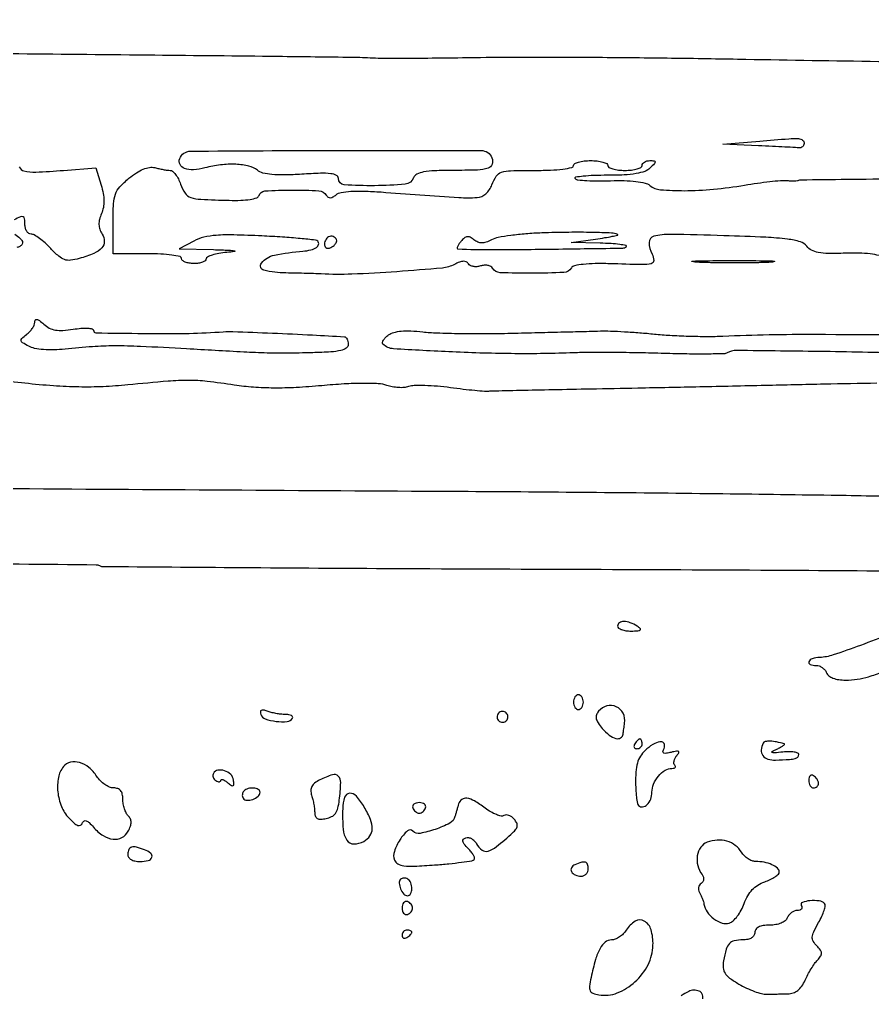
# Model space of a CAD drawing. Extents: x 0 to 5034, y 0 to 2560.
# Drawn here: x 3358.9 to 3533, y 164.7 to 363.8 of the extents above; entities that cross this region are included whole.
import ezdxf

# ---------------------------------------------------------------- set-up
doc = ezdxf.new("R2010")
doc.units = 0

msp = doc.modelspace()

# ---------------------------------------------------------------- linework, layer by layer
for points in [[(3755.934219, 264.890329, 0.001203), (3726.202767, 264.871954, 0.001487), (3698.5, 264.705807, -0.007151), (3696.282418, 264.717632, -0.000137), (3684.778125, 264.94669, -0.000331), (3671.354035, 265.226541, -0.000222), (3656, 265.563625, 0.000552), (3626.17293, 266.198754, 0.003315), (3610.654117, 266.40915, 0.005725), (3599.12015, 266.356981, 0.00437), (3586.5, 266.045044, -0.008166), (3579.435566, 265.924091, -0.001986), (3567.771875, 265.961223, -0.002035), (3554.396094, 266.111383, -0.002025), (3541, 266.370597, 0.002116), (3524.582057, 266.685303, 0.000743), (3501.009375, 267.002294, 0.000738), (3475.08846, 267.274043, 0.000865), (3450.5, 267.452994, -0.000314), (3358.024287, 268.024091, -0.000549), (3281.43984, 268.629123, -0.000024), (3213.057955, 269.247686, -0.136967)], [(3796.896342, 353.12821, -0.000416), (3670.359247, 353.981403, -0.000353), (3559.583247, 354.898679, -0.002466), (3505.5, 355.651452, 0.001647), (3491.126366, 355.875061, 0.001429), (3476.053125, 356.016812, 0.001437), (3462.402564, 356.066936, 0.004216), (3453, 355.995143, -0.001263), (3445.659426, 355.895735, -0.001622), (3438.90625, 355.84325, -0.001242), (3433.245177, 355.831678, -0.013994), (3431, 355.895518, 0.010859), (3426.807565, 356.041036, 0.000441), (3411.660594, 356.22426, 0.000391), (3386.533962, 356.486358, 0.000047), (3330.933365, 357.017627, 0.001535)], [(3534.372794, 315.642748, 0.026424), (3532.581586, 315.952876, 0.02433), (3530.243264, 316.116715, 0.014386), (3527.445052, 316.095818, -0.011062), (3524.032426, 316.047648, -0.043022), (3521.930798, 316.245784, -0.073923), (3520.55266, 316.714088, -0.116594), (3519.607637, 317.521911, 0.166043), (3518.316783, 318.424767, 0.038614), (3515.688059, 318.968774, 0.02044), (3511.232023, 319.352955, 0.003458), (3502.694693, 319.679363, 0.00349), (3491.758185, 319.945392, 0.066966), (3488.384528, 319.550946, 0.346745), (3487.424687, 318.296504, 0.119814), (3488.035184, 315.934259, -0.115844), (3488.38259, 314.632191, -0.358447), (3487.865067, 313.963, -0.061741), (3486.001057, 313.774414, -0.002626), (3479.368928, 313.958481, 0.012322), (3476.386144, 313.983401, 0.023402), (3473.990321, 313.832057, 0.023766), (3472.204734, 313.548651, 0.205911), (3471.559911, 313.096939, -0.247393), (3470.002064, 312.179613, -0.010908), (3463.515978, 312.015401, -0.010873), (3457.027583, 312.133812, -0.249287), (3455.47486, 313.040677, 0.135531), (3455.092491, 313.395323, 0.073852), (3454.482561, 313.604883, 0.064695), (3453.748324, 313.644789, 0.05817), (3453, 313.5, -0.058321), (3452.251553, 313.35542, -0.064779), (3451.516948, 313.395912, -0.073905), (3450.906497, 313.60636, -0.13524), (3450.523469, 313.962027, 0.144601), (3450.096412, 314.344215, 0.123399), (3449.501924, 314.463018, 0.080399), (3448.709409, 314.29512, 0.031329), (3447.689312, 313.824988, -0.101868), (3445.215675, 313.082894, -0.004205), (3435.938978, 312.33905, -0.007914), (3426.767839, 311.826983, -0.023793), (3420.5, 311.874795, 0.005766), (3419.401092, 311.92282, 0.001325), (3417.545312, 311.977568, 0.001369), (3415.406641, 312.029132, 0.001336), (3413.25, 312.069458, -0.054411), (3408.797263, 312.627795, -0.548091), (3408.292533, 314.079592, -0.176851), (3410.926688, 315.703864, -0.031286), (3416.767826, 316.526515, 0.039675), (3418.387886, 316.782433, 0.088585), (3419.526484, 317.280949, 0.186433), (3419.965305, 317.905123, 0.26322), (3419.787563, 318.54577, 0.171615), (3419.299714, 318.778715, 0.002742), (3416.208787, 319.089083, 0.006853), (3412.576815, 319.38351, 0.004447), (3408.370897, 319.628947, 0.006468), (3402.642348, 319.837895, 0.024588), (3399.064304, 319.746122, 0.039584), (3396.54316, 319.354933, 0.06281), (3394.5, 318.589337), (3391.5, 317.012321), (3398.5, 316.831454, -0.002601), (3401.715586, 316.731626, -0.041506), (3402.797256, 316.602075, -0.838746), (3402.793169, 316.451956, -0.014477), (3401.25, 316.267795, 0.020701), (3399.621307, 316.052841, 0.032427), (3398.248437, 315.720589, 0.034213), (3397.246998, 315.331388, 0.290729), (3397, 314.942502, -0.235847), (3396.819549, 314.581222, -0.071073), (3396.265625, 314.27686, -0.054321), (3395.457482, 314.068795, -0.035879), (3394.5, 314, -0.038131), (3393.542644, 314.073116, -0.057076), (3392.734375, 314.29375, -0.074992), (3392.182831, 314.617064, -0.226478), (3392, 315, 0.350432), (3391.676067, 315.405433, 0.020168), (3390, 315.714286, 0.022889), (3387.756986, 315.930567, 0.01259), (3385, 316), (3378, 316), (3378, 322.354965, -0.012216), (3378.094226, 326.210983, -0.074115), (3378.483864, 328.165, -0.10132), (3379.37991, 329.637261, -0.032471), (3381.25, 331.404727, -0.028814), (3382.762991, 332.518715, -0.046771), (3384.175374, 333.260454, -0.057469), (3385.438629, 333.617282, -0.105989), (3386.5, 333.563416, 0.011954), (3387.350207, 333.357167, 0.010354), (3388.250951, 333.18078, 0.010472), (3389.073693, 333.054981, 0.029742), (3389.652175, 333.013655, -0.180719), (3390.162908, 332.815895, -0.049852), (3390.756037, 332.171719, -0.043548), (3391.329302, 331.252254, -0.033771), (3391.792055, 330.166667, 0.064869), (3392.699948, 328.35694, 0.165909), (3393.854356, 327.484026, 0.068321), (3395.928362, 327.101951, 0.005052), (3401.708333, 326.895833, 0.015772), (3404.077714, 326.910051, 0.030521), (3405.962706, 327.096452, 0.034874), (3407.319105, 327.413055, 0.242073), (3407.791667, 327.875, -0.305993), (3409.004539, 328.806935, -0.013926), (3414.508783, 328.990922, -0.014883), (3420.002513, 328.857944, -0.24558), (3421.530011, 327.951442, 0.10428), (3421.904501, 327.558519, 0.161838), (3422.350526, 327.429919, 0.119317), (3422.887908, 327.583104, 0.044409), (3423.538801, 328.032202, -0.131348), (3424.557374, 328.501221, -0.027194), (3426.534408, 328.731489, -0.022811), (3429.22134, 328.77438, -0.010649), (3432.699774, 328.597005, 0.000926), (3448.610338, 327.475141, 0.03331), (3452.293896, 327.467968, 0.170121), (3454.084503, 328.228537, 0.118347), (3455.329508, 330.062009, -0.057844), (3456.230433, 331.80749, -0.166402), (3457.301476, 332.619969, -0.074153), (3459.161856, 332.941531, -0.00578), (3464.219238, 333, 0.010996), (3467.320651, 333.068212, 0.020963), (3469.804809, 333.282131, 0.017652), (3471.662495, 333.587878, 0.357221), (3472, 334, -0.277684), (3472.232098, 334.385692, -0.052312), (3473.028125, 334.70625, -0.042582), (3474.158889, 334.927458, -0.027026), (3475.5, 335, -0.027026), (3476.841111, 334.927458, -0.042582), (3477.971875, 334.70625, -0.052312), (3478.767902, 334.385692, -0.277684), (3479, 334, 0.277684), (3479.232098, 333.614308, 0.052312), (3480.028125, 333.29375, 0.042582), (3481.158889, 333.072542, 0.027026), (3482.5, 333, 0.027026), (3483.841111, 333.072542, 0.042582), (3484.971875, 333.29375, 0.052312), (3485.767902, 333.614308, 0.277684), (3486, 334, -0.154765), (3486.120948, 334.381386, -0.09778), (3486.461607, 334.70625, -0.080164), (3486.97055, 334.925485, -0.061768), (3487.571429, 335, -0.025528), (3488.436048, 334.955828, -0.371025), (3488.630952, 334.75, -0.200518), (3488.50242, 334.395911, -0.010352), (3487.642857, 333.5, -0.112074), (3486.549718, 332.811331, -0.042265), (3484.790126, 332.353618, -0.030415), (3482.317861, 332.082584, -0.012096), (3478.904762, 332, 0.00866), (3476.17393, 331.9527, 0.01662), (3473.988708, 331.804149, 0.015496), (3472.417691, 331.595399, 0.610735), (3472.333392, 331.333275, 0.173454), (3472.870097, 331.079353, 0.00979), (3474.731778, 330.932278, 0.014084), (3476.999466, 330.861749, 0.009791), (3479.561856, 330.904432, -0.015063), (3482.353354, 330.921501, -0.024022), (3484.733093, 330.749761, -0.026468), (3486.588733, 330.425492, -0.117232), (3487.575236, 329.937559, 0.153902), (3489.731658, 329.057907, 0.021352), (3494.620649, 328.8661, 0.022991), (3500.560167, 329.160099, 0.018321), (3506.92025, 330.004983, -0.007041), (3509.530757, 330.411881, -0.007788), (3512.065478, 330.730303, -0.007304), (3514.234737, 330.936536, -0.039253), (3515.42025, 330.938564, 0.011195), (3516.253183, 330.893236, 0.013543), (3517.035948, 330.889405, 0.012184), (3517.690202, 330.919886, 0.084924), (3518, 330.995818, -0.099844), (3518.420806, 331.085852, -0.000106), (3527.81386, 331.194236, -0.001017), (3538.322872, 331.29188, -0.000624)], [(3343.128064, 252.871078, -0.000029), (3374.58002, 252.547698, -0.135154), (3375.201919, 252.369528, 0.135816), (3375.823093, 252.19244, 0.000036), (3404.208547, 251.974827, 0.000678), (3435.697208, 251.778383, 0.000411), (3472.962215, 251.627069, -0.000567), (3510.219556, 251.464128, -0.000938), (3541.68296, 251.231809, -0.00005), (3570.030175, 250.966474, -0.196455)], [(3358.853233, 333.715084, 0.24455), (3359.807996, 332.882364, 0.071095), (3362.200126, 332.653, 0.007282), (3367.888812, 333), (3374.5, 333.5), (3375.571018, 330, -0.028369), (3375.988196, 328.296987, -0.043513), (3376.134515, 326.786054, -0.049354), (3376.013038, 325.425673, -0.056104), (3375.626743, 324.175906, 0.042936), (3375.232959, 323.011265, 0.068216), (3375.123875, 321.966253, 0.073247), (3375.300924, 320.984627, 0.058459), (3375.760942, 320.011184, -0.135344), (3376.212865, 318.492296, -0.195246), (3375.717797, 317.198665, -0.107077), (3374.098001, 316.075427, -0.028425), (3371.111777, 315.032057, -0.039483), (3369.327464, 314.669663, -0.114908), (3368.084848, 314.803589, -0.096643), (3366.905906, 315.492552, -0.023187), (3365.268106, 317.074067, 0.020842), (3364.118901, 318.194236, 0.025292), (3362.949577, 319.140507, 0.02517), (3361.90663, 319.822992, 0.133057), (3361.253247, 320, -0.159505), (3360.775234, 320.156472, -0.09684), (3360.368141, 320.597835, -0.078539), (3360.093231, 321.256875, -0.05968), (3360, 322.035184, 0.033695), (3359.925912, 323.133331, 0.268896), (3359.626483, 323.519064, 0.202116), (3359.070645, 323.511547, 0.019757), (3357.836745, 322.912629)], [(3357.972777, 320.020534, -0.02292), (3359.046253, 319.130796, -0.113626), (3359.49041, 318.490687, -0.231902), (3359.450868, 317.967423, -0.122113), (3358.984328, 317.490314, -0.11393), (3358.372125, 317.282879, -0.108038)], [(3540.86233, 295.657622, 0.003791), (3523.301851, 296.034399, 0.000808), (3505.261631, 296.255483, 0.132199), (3503.355679, 295.764271, -0.124599), (3502.682818, 295.580086, -0.002659), (3499.226356, 295.531862, -0.005967), (3495.160591, 295.545286, -0.003968), (3490.5, 295.653299, 0.003238), (3485.429098, 295.778229, 0.002817), (3480.115625, 295.844765, 0.002834), (3475.306859, 295.850632, 0.008345), (3472, 295.780724, -0.011521), (3460.031286, 295.603739, -0.009493), (3447.266719, 295.951533, -0.003852), (3435.262664, 296.599536, -0.182942), (3433.085817, 297.58085, -0.254599), (3432.99231, 297.897903, -0.085454), (3433.178546, 298.361073, -0.060075), (3433.604376, 298.895476, -0.03667), (3434.219712, 299.418707, -0.092197), (3435.295301, 299.934959, -0.042936), (3436.82387, 300.209645, -0.03388), (3438.786581, 300.257252, -0.017858), (3441.21814, 300.06428, 0.020275), (3444.104562, 299.849238, 0.004847), (3448.914079, 299.733181, 0.004973), (3454.444146, 299.70837, 0.004903), (3460, 299.793186, 0.000024), (3465.461847, 299.930402, 0.000027), (3470.709375, 300.06276, 0.000024), (3475.173255, 300.175805, 0.000145), (3477.5, 300.235517, -0.015197), (3479.512565, 300.226571, -0.005431), (3482.38125, 300.095386, -0.005382), (3485.526741, 299.883298, -0.006336), (3488.5, 299.612698, 0.011544), (3491.686901, 299.356091, 0.006823), (3495.5, 299.189687, 0.006824), (3499.313274, 299.127452, 0.011624), (3502.5, 299.193034, -0.011883), (3521.340805, 299.571021, -0.002411), (3554.765282, 299.286025, -0.001046)], [(3348.454115, 290.646804, -0.011621), (3360, 289.636542, 0.009744), (3365.833236, 289.104066, 0.013856), (3371.0342, 288.875945, 0.01476), (3375.971123, 288.942075, 0.013865), (3381, 289.297912, -0.003468), (3389.220979, 290.051695, -0.021506), (3393.454119, 290.227444, -0.028441), (3397.186962, 290.00928, -0.008872), (3402.750359, 289.265021, 0.019476), (3406.654745, 288.826741, 0.016539), (3410.800865, 288.661795, 0.014811), (3415.379627, 288.766819, 0.009959), (3420.598061, 289.145667, -0.008385), (3425.160978, 289.491365, -0.013537), (3429.054304, 289.615116, -0.01429), (3432.142606, 289.541362, -0.070437), (3433.847702, 289.207957, 0.038269), (3435.000679, 288.904646, 0.030992), (3436.271205, 288.753025, 0.031988), (3437.466334, 288.761563, 0.067266), (3438.373422, 288.950571, -0.07829), (3439.485692, 289.156991, -0.013392), (3441.643084, 289.157969, -0.014314), (3444.199039, 289.017365, -0.012336), (3446.873422, 288.726724, 0.00344), (3449.484537, 288.395865, 0.004666), (3451.847193, 288.135332, 0.003166), (3453.829732, 287.948095, 0.051122), (3454.5, 287.957695, -0.023181), (3455.269538, 288.011747, -0.000207), (3461.08125, 288.14751, -0.000714), (3467.762103, 288.291262, -0.000461), (3475.5, 288.439563, 0.000481), (3485.113533, 288.624201, 0.000216), (3497.752168, 288.884566, 0.000214), (3511.112012, 289.171261, 0.00029), (3523.166953, 289.442107, -0.002265), (3533.94644, 289.6417, -0.003323)], [(3536.543436, 238.435238, -0.01085), (3530.58315, 236.088182, -0.00861), (3524.970958, 234.126803, -0.066911), (3522.25, 233.616548, 0.056761), (3520.738907, 233.364692, 0.222029), (3520.043047, 232.759863, 0.441711), (3520.286902, 232.204245, 0.081515), (3521.531385, 232, -0.088478), (3522.159833, 231.887915, -0.06652), (3522.782009, 231.559375, -0.065663), (3523.303843, 231.073415, -0.081035), (3523.638374, 230.5, 0.140004), (3524.103055, 229.881851, 0.070782), (3524.962126, 229.405083, 0.056126), (3526.139969, 229.100318, 0.03528), (3527.559936, 229, 0.035905), (3529.931574, 229.170525, 0.038667), (3532.19469, 229.678628, 0.023946), (3535.107631, 230.728852, 0.00526)], [(3498.41191, 163.992689, 0.108044), (3498.204948, 165.046688, 0.215254), (3497.638866, 165.561099, 0.081579), (3496.558394, 165.725255, 0.113852), (3495.521763, 165.472948, 0.028517), (3494.003091, 164.598376, 0.027638)]]:
    msp.add_lwpolyline(points, format="xyb")
for points in [[(3519.075, 338.475, -0.102452), (3518.969845, 338.110634, -0.100953), (3518.728281, 337.815781, -0.099559), (3518.387372, 337.636246, -0.096784), (3518, 337.6, 0.011284), (3517.3189, 337.652618, 0.00061), (3515.164062, 337.767609, 0.000952), (3512.599998, 337.896405, 0.000694), (3509.75, 338.030158), (3502.5, 338.360316), (3510, 338.990511, -0.00203), (3515.926766, 339.464288, -0.033125), (3517.920087, 339.483189, -0.152842), (3518.771844, 339.162506, -0.251125)], [(3455.338348, 335.560664, -0.173486), (3455.368088, 334.259619, -0.239856), (3454.551553, 333.453013, -0.069477), (3452.366284, 333.078502, -0.00775), (3447.301949, 333, 0.009346), (3443.624859, 332.931265, 0.037349), (3441.387646, 332.679542, 0.067267), (3440.026603, 332.226934, 0.189474), (3439.361626, 331.5, -0.285679), (3437.642111, 330.198627, -0.020389), (3431.384228, 329.882029, -0.020079), (3425.192426, 330.070174, -0.393704), (3424, 331.349814, 0.286866), (3423.603098, 331.984674, 0.084655), (3422.451822, 332.32126, 0.037536), (3420.326883, 332.407344, 0.007385), (3416.510136, 332.218957, -0.01082), (3412.975787, 332.068839, -0.027705), (3410.417028, 332.157375, -0.03823), (3408.587432, 332.464673, -0.11295), (3407.456852, 333.03581, 0.117966), (3405.742788, 333.880514, 0.044541), (3403.077213, 334.239875, 0.040407), (3399.947412, 334.127827, 0.036082), (3396.752236, 333.517681, -0.048877), (3394.405853, 333.131451, -0.104725), (3392.598351, 333.392107, -0.188984), (3391.665923, 334.21898, -0.212664), (3391.603211, 335.408368, -0.308369), (3393.792968, 336.926331, -0.001383), (3423.47134, 337.079334, -0.00138), (3453.152314, 337.06831, -0.30968)], [(3421.468963, 318.949781, 0.116221), (3421.141241, 317.967994, 0.258096), (3421.448742, 317.268926, 0.251496), (3422.214666, 317.146534, 0.113251), (3423.103799, 317.703799, 0.053431), (3423.515485, 318.214314, 0.136091), (3423.655459, 318.664644, 0.169261), (3423.531428, 319.059296, 0.094625), (3423.156231, 319.403444, 0.105525), (3422.716563, 319.560607, 0.099247), (3422.240657, 319.529717, 0.096292), (3421.801911, 319.315254, 0.09291)], [(3465.5, 320.239196, 0.012122), (3462.274715, 320.055698, 0.013798), (3459.199076, 319.720148, 0.013034), (3456.614984, 319.296946, 0.071805), (3455.284089, 318.83846, -0.035027), (3454.143934, 318.349542, -0.085575), (3453.245742, 318.20059, -0.103491), (3452.456696, 318.370951, -0.068565), (3451.666768, 318.861595, 0.055314), (3450.915194, 319.356378, 0.151753), (3450.29607, 319.462963, 0.141782), (3449.698469, 319.201513, 0.046026), (3449.010234, 318.512331, 0.023921), (3448.571946, 317.929636, 0.051781), (3448.306646, 317.436517, 0.103062), (3448.245399, 317.108723, 0.395898), (3448.377555, 316.973684, 0.01157), (3455.545947, 316.836657, 0.002435), (3468.076144, 316.948143, 0.000303), (3482.076303, 317.149396, 0.195022), (3482.780702, 317.447368, 0.599376), (3482.712521, 317.672131, 0.016202), (3481.432977, 317.883814, 0.017244), (3479.64833, 318.057587, 0.009009), (3477.416667, 318.157104), (3471.5, 318.314207), (3476.5, 319, 0.005495), (3478.383782, 319.279501, 0.01059), (3479.884375, 319.551738, 0.008445), (3480.988265, 319.795737, 0.712761), (3481, 319.91523, 0.096965), (3479.760101, 320.214562, 0.005665), (3475.856205, 320.340419, 0.008151), (3471.06407, 320.362445, 0.005221)], [(3512.295706, 314.258416, -0.007659), (3508.975569, 314.150736, -0.004233), (3504.917685, 314.115689, -0.00422), (3500.80362, 314.149712, -0.006772), (3497.295706, 314.255869, -0.034402), (3496.18842, 314.38105, -0.891547), (3496.196239, 314.497902, -0.010022), (3499.125063, 314.579038, -0.00187), (3504.5, 314.600059, -0.00193), (3509.883691, 314.580195, -0.009062), (3512.977489, 314.500752, -0.83955), (3512.992986, 314.382403, -0.064206)], [(3369.865555, 300.594492, -0.01954), (3371.450826, 300.784822, -0.033204), (3372.785761, 300.803555, -0.037536), (3373.754584, 300.679466, -0.355815), (3374.000867, 300.377808, 0.409138), (3374.507168, 299.863656, 0.00135), (3384.26592, 299.730214, 0.006845), (3393.513954, 299.755346, 0.015519), (3400.5, 300.087039, -0.029202), (3402.465657, 300.126539, -0.000904), (3410.541524, 299.802496, -0.002017), (3418.699581, 299.427398, -0.003852), (3425.25, 299.049113, -0.18375), (3425.536676, 298.918041, -0.082091), (3425.779687, 298.573802, -0.065048), (3425.944651, 298.077624, -0.047801), (3426, 297.5, -0.246226), (3425.610337, 296.756699, -0.094232), (3424.509655, 296.268864, -0.042249), (3422.452921, 295.968874, -0.008476), (3418.75, 295.807929, -0.003551), (3413.214239, 295.700611, -0.01063), (3409.429041, 295.734591, -0.00607), (3404.70163, 295.935032, -0.00056), (3393, 296.586718, 0.002474), (3383.579258, 297.075213, 0.012208), (3378.264283, 297.194526, 0.017205), (3373.819704, 297.032776, 0.008551), (3368.203186, 296.537891, -0.020484), (3365.915383, 296.391214, -0.025368), (3363.781936, 296.450242, -0.027834), (3361.982579, 296.69288, -0.07557), (3360.772965, 297.121506, -0.016656), (3359.532093, 297.839755, -0.208932), (3359.23257, 298.276774, -0.262223), (3359.385553, 298.732318, -0.02564), (3360.319779, 299.491878, 0.045241), (3360.962613, 300.057728, 0.04281), (3361.506435, 300.739913, 0.045813), (3361.88023, 301.43088, 0.101427), (3362, 302.01523, -0.135034), (3362.127022, 302.476987, -0.320829), (3362.436208, 302.612472, -0.112932), (3362.983435, 302.35963, -0.01946), (3363.865555, 301.621671, 0.065406), (3364.988008, 300.845597, 0.076337), (3366.216401, 300.435885, 0.058968), (3367.753322, 300.356274, 0.023133)], [(3481, 240, 0.242407), (3481.19699, 239.617555, 0.069028), (3481.807813, 239.298248, 0.052836), (3482.696678, 239.082357, 0.03458), (3483.75, 239.015313, 0.011096), (3485.150937, 239.054211, 0.155556), (3485.616929, 239.228862, 0.461139), (3485.628119, 239.512621, 0.043106), (3485, 240, 0.05437), (3483.582896, 240.711128, 0.089354), (3482.2663, 240.948307, 0.147327), (3481.363212, 240.676305, 0.251537)], [(3472, 224.5, 0.064853), (3472.074694, 223.926543, 0.082425), (3472.29375, 223.440625, 0.098894), (3472.618646, 223.115568, 0.148195), (3473, 223, 0.148195), (3473.381354, 223.115568, 0.098894), (3473.70625, 223.440625, 0.082425), (3473.925306, 223.926543, 0.064853), (3474, 224.5, 0.064853), (3473.925306, 225.073457, 0.082425), (3473.70625, 225.559375, 0.098894), (3473.381354, 225.884432, 0.148195), (3473, 226, 0.148195), (3472.618646, 225.884432, 0.098894), (3472.29375, 225.559375, 0.082425), (3472.074694, 225.073457, 0.064853)], [(3477.124766, 222.650334, 0.090248), (3476.694425, 221.88587, 0.136436), (3476.647759, 221.128169, 0.096284), (3477.013506, 220.26709, 0.030212), (3477.869616, 219.150334, 0.046468), (3479.305218, 217.77633, 0.102), (3480.65634, 217.094571, 0.203009), (3481.61961, 217.226939, 0.231325), (3482.125, 218, -0.002209), (3482.186122, 218.472029, -0.001079), (3482.268022, 219.073438, -0.00107), (3482.355876, 219.69846, -0.001551), (3482.436352, 220.25, 0.154255), (3482.119959, 222.234449, 0.172212), (3480.728189, 223.571946, 0.173012), (3478.810011, 223.729214, 0.155548)], [(3408.168566, 221.994302, 0.234822), (3409.072345, 221.086244, 0.05162), (3411.282573, 220.584271, 0.051631), (3413.546696, 220.545766, 0.237061), (3414.632122, 221.213778, 0.258793), (3414.646124, 221.510834, 0.157855), (3414.394486, 221.769047, 0.083022), (3413.865152, 221.944173, 0.038479), (3413.140804, 222, -0.027013), (3412.258734, 222.047689, -0.017137), (3411.239654, 222.193684, -0.017208), (3410.246055, 222.406475, -0.030264), (3409.445338, 222.65935, 0.035704), (3408.688604, 222.889319, 0.177805), (3408.255401, 222.83344, 0.280604), (3408.078796, 222.541108, 0.079683)], [(3456.552786, 222.08541, 0.099038), (3456.401684, 221.679226, 0.097945), (3456.417584, 221.244476, 0.097945), (3456.597789, 220.848514, 0.099038), (3456.91459, 220.552786, 0.099038), (3457.320774, 220.401684, 0.097945), (3457.755524, 220.417584, 0.097945), (3458.151486, 220.597789, 0.099038), (3458.447214, 220.91459, 0.099038), (3458.598316, 221.320774, 0.097945), (3458.582416, 221.755524, 0.097945), (3458.402211, 222.151486, 0.099038), (3458.08541, 222.447214, 0.099038), (3457.679226, 222.598316, 0.097945), (3457.244476, 222.582416, 0.097945), (3456.848514, 222.402211, 0.099038)], [(3484.5, 216, 0.082592), (3484.343488, 215.6179, 0.161196), (3484.3746, 215.29375, 0.182303), (3484.586039, 215.078288, 0.108972), (3484.940983, 215, 0.093332), (3485.345238, 215.076123, 0.09642), (3485.688914, 215.29375, 0.099167), (3485.918938, 215.618444, 0.105053), (3486, 216, 0.042167), (3485.967655, 216.382849, 0.061769), (3485.870461, 216.70625, 0.081139), (3485.727648, 216.92554, 0.210953), (3485.559017, 217, 0.151918), (3485.34829, 216.934461, 0.038439), (3485.066025, 216.70625, 0.035638), (3484.768994, 216.382774, 0.029505)], [(3486.96241, 214.967398, 0.055929), (3485.853816, 213.764456, 0.073216), (3485.155452, 212.444661, 0.059995), (3484.782391, 210.781645, 0.025213), (3484.666667, 208.488155, 0.012409), (3484.710423, 206.72532, 0.016944), (3484.842956, 205.142106, 0.013788), (3485.031043, 203.853852, 0.154422), (3485.266802, 203.399864, 0.238474), (3486.106175, 203.124317, 0.159818), (3487.025581, 203.588992, 0.10857), (3487.747596, 204.716467, 0.088553), (3488, 206.130446, -0.101784), (3488.342008, 207.793118, -0.073508), (3489.338152, 209.408834, -0.077083), (3490.696866, 210.594989, -0.141899), (3492.095238, 211, 0.053247), (3492.525121, 211.04591, 0.160209), (3492.776358, 211.193285, 0.258099), (3492.823854, 211.408306, 0.125052), (3492.675343, 211.657991, -0.163543), (3492.503081, 212.004648, -0.084569), (3492.518626, 212.493801, -0.069199), (3492.713587, 213.047265, -0.054018), (3493.065827, 213.579316, 0.039492), (3493.49413, 214.187216, 0.415282), (3493.42543, 214.453617, 0.18479), (3493.015551, 214.522176, 0.014014), (3491.900779, 214.263802, -0.024167), (3490.956225, 214.064991, -0.120204), (3490.419719, 214.108074, -0.324529), (3490.240735, 214.356783, -0.138312), (3490.35994, 214.773378, 0.1743), (3490.586244, 215.843308, 0.358543), (3489.997892, 216.386572, 0.136701), (3488.585081, 216.078531, 0.057076)], [(3510.689105, 216.160933, 0.096243), (3510.314419, 214.738586, 0.177508), (3510.647164, 213.605687, 0.163978), (3511.663764, 212.897134, 0.080167), (3513.25, 212.7, 0.004253), (3516.10563, 212.828169, 0.04492), (3517.259718, 212.9945, 0.147447), (3517.793606, 213.30424, 0.190327), (3518, 213.826807, 0.3168), (3517.790197, 214.124703, 0.048346), (3517.045312, 214.312516, 0.039441), (3515.995777, 214.387719, 0.023808), (3514.75, 214.319235, -0.004461), (3512.963007, 214.151477, -0.134322), (3512.522931, 214.232632, -0.610296), (3512.51805, 214.424203, -0.015529), (3513.5, 214.922143, 0.014693), (3514.233467, 215.292537, 0.032211), (3514.765625, 215.627223, 0.059809), (3515.038028, 215.878606, 0.543469), (3515, 216.006226, 0.023809), (3513.462016, 216.379274, 0.038639), (3512.126458, 216.530989, 0.045677), (3511.116163, 216.474943, 0.248593)], [(3367.870101, 211.343481, 0.127277), (3366.836969, 209.146307, 0.072658), (3366.715178, 206.197576, 0.069939), (3367.457469, 203.208767, 0.095819), (3368.959186, 200.887082, 0.020735), (3370.049133, 199.842521, 0.0865), (3370.821456, 199.368895, 0.208521), (3371.355252, 199.386847, 0.196498), (3371.722893, 199.791121, -0.147313), (3372.054218, 200.233858, -0.247213), (3372.50244, 200.302112, -0.108084), (3373.121851, 199.923265, -0.023027), (3373.99751, 199.002871, 0.068537), (3375.963352, 197.280477, 0.1168), (3378.004672, 196.535149, 0.152747), (3379.790034, 196.870398, 0.148741), (3381.088602, 198.165555, 0.03629), (3381.541703, 199.183318, 0.086469), (3381.684357, 199.995863, 0.110522), (3381.531726, 200.682067, 0.086813), (3381.092641, 201.307359, -0.080952), (3380.673287, 201.890011, -0.037699), (3380.320963, 202.754662, -0.03607), (3380.080581, 203.73924, -0.041863), (3380, 204.7, 0.053645), (3379.888682, 205.734554, 0.118596), (3379.54511, 206.444959, 0.137733), (3378.956177, 206.857012, 0.084388), (3378.11501, 207, -0.101242), (3377.280566, 207.170712, -0.04994), (3376.328245, 207.695167, -0.04669), (3375.412263, 208.461223, -0.050278), (3374.679412, 209.366527, 0.075121), (3373.068543, 211.166546, 0.102424), (3371.149072, 212.182245, 0.128588), (3369.307256, 212.231599, 0.163712)], [(3398.487659, 209.980032, 0.11997), (3398.367385, 209.61064, 0.100694), (3398.418751, 209.200977, 0.091961), (3398.634841, 208.813618, 0.08142), (3398.983688, 208.510081, 0.047815), (3399.373526, 208.317898, 0.1041), (3399.701458, 208.266654, 0.181382), (3399.913567, 208.359172, 0.202874), (3400, 208.563428, -0.353955), (3400.124404, 208.717145, -0.137514), (3400.417039, 208.698598, -0.062113), (3400.874209, 208.471711, -0.027003), (3401.419707, 208.066637, 0.020745), (3402.169066, 207.495504, 0.26771), (3402.506256, 207.466229, 0.30414), (3402.670821, 207.738446, 0.024748), (3402.586578, 208.611064, 0.163003), (3402.00755, 209.754093, 0.114599), (3400.769116, 210.514298, 0.126144), (3399.413431, 210.611221, 0.212524)], [(3420.201803, 208.627216, 0.045913), (3419.153318, 207.987607, 0.111035), (3418.564912, 207.303187, 0.128063), (3418.372935, 206.498529, 0.071781), (3418.538027, 205.5, -0.019719), (3418.780116, 204.617509, -0.014283), (3418.982395, 203.618308, -0.014467), (3419.120084, 202.656873, -0.030305), (3419.159879, 201.902752, 0.101679), (3419.297552, 201.204954, 0.179821), (3419.693863, 200.782343, 0.124504), (3420.395752, 200.629856, 0.038789), (3421.475672, 200.750598, 0.072223), (3422.613285, 201.144178, 0.11696), (3423.385807, 201.808368, 0.093656), (3423.883988, 202.863751, 0.034525), (3424.188455, 204.488534, 0.018449), (3424.474494, 208.086958, 0.205084), (3423.975243, 209.404811, 0.288902), (3422.806035, 209.692941, 0.033795)], [(3520, 208.559017, 0.062283), (3520.074545, 207.962904, 0.080552), (3520.29375, 207.457961, 0.097988), (3520.618621, 207.120018, 0.153634), (3521, 207, 0.092995), (3521.381732, 207.071618, 0.096318), (3521.70625, 207.276414, 0.099231), (3521.923444, 207.581949, 0.105429), (3522, 207.940983, 0.089642), (3521.926698, 208.346558, 0.053229), (3521.70625, 208.7871, 0.051032), (3521.382515, 209.193797, 0.06081), (3521, 209.5, 0.139169), (3520.620352, 209.607943, 0.191142), (3520.29375, 209.478525, 0.138808), (3520.073267, 209.110654, 0.066118)], [(3404.693853, 206.36052, 0.096382), (3404.487617, 206.054641, 0.077371), (3404.390517, 205.668938, 0.075821), (3404.414476, 205.264427, 0.085976), (3404.559212, 204.904194, 0.251406), (3405.292238, 204.479983, 0.092338), (3406.51342, 204.667218, 0.089221), (3407.616217, 205.290262, 0.223243), (3408, 206.106989, 0.274485), (3407.65045, 206.695752, 0.106073), (3406.704307, 206.975921, 0.086873), (3405.558862, 206.864723, 0.129546)], [(3424.881517, 202.75, 0.027046), (3424.954998, 198.584519, 0.126712), (3425.711428, 196.330628, 0.256921), (3427.12454, 195.573342, 0.120678), (3429.196118, 196.104959, 0.11718), (3430.443945, 197.209793, 0.151181), (3430.912341, 198.658476, 0.101614), (3430.544712, 200.570993, 0.035296), (3429.284392, 203.095708, 0.0463), (3427.661654, 205.33968, 0.23692), (3426.279654, 205.902762, 0.3085), (3425.274328, 205.095048, 0.064853)], [(3448.547843, 203.75, 0.003273), (3448.37246, 203.17373, 0.001821), (3448.165846, 202.469154, 0.001815), (3447.961915, 201.754523, 0.002937), (3447.794226, 201.144994, -0.209455), (3446.735665, 199.823947, -0.037723), (3443.773706, 198.54745, -0.037052), (3440.681418, 197.733335, -0.247039), (3439.209796, 198.190204, 0.397183), (3438.084206, 198.223134, 0.069424), (3436.574186, 196.449421, 0.058337), (3435.418097, 194.056744, 0.176799), (3435.447339, 192.276637, 0.179663), (3436.12428, 191.507828, 0.093496), (3437.359079, 191.11654, 0.041811), (3439.520887, 191.036839, 0.007191), (3443.620205, 191.287638, 0.00591), (3446.560241, 191.544975, 0.008828), (3449.122414, 191.845555, 0.004569), (3451.268394, 192.155794, 0.159504), (3451.715926, 192.382593, 0.271701), (3451.799072, 192.70181, 0.055082), (3451.569771, 193.266312, 0.044216), (3451.118868, 193.948173, 0.028197), (3450.485119, 194.657738, -0.023696), (3449.694748, 195.526797, -0.11883), (3449.408324, 196.113613, -0.249853), (3449.524691, 196.530586, -0.122409), (3450.003961, 196.834654, -0.126417), (3450.558587, 196.873681, -0.080958), (3451.170024, 196.655455, -0.072306), (3451.743866, 196.220361, -0.066973), (3452.18758, 195.629297, 0.10339), (3453.319275, 194.329184, 0.239811), (3454.557129, 194.106789, 0.098827), (3456.288634, 195.030312, 0.012017), (3459.569221, 197.855946, 0.045115), (3460.245801, 198.588694, 0.132667), (3460.505521, 199.217659, 0.146587), (3460.400961, 199.852288, 0.059654), (3459.921211, 200.594935, 0.060728), (3459.409126, 201.078505, 0.071599), (3458.822167, 201.393474, 0.083685), (3458.253331, 201.498497, 0.143259), (3457.791626, 201.371218, -0.193058), (3457.227682, 201.273164, -0.041288), (3456.256828, 201.564788, -0.037499), (3455.1141, 202.115798, -0.028102), (3453.945425, 202.882228, 0.024419), (3451.75499, 204.341911, 0.09518), (3450.232079, 204.896427, 0.196337), (3449.207894, 204.658419, 0.164649)], [(3439.191667, 202.925, 0.073624), (3439.399741, 202.514089, 0.066918), (3439.723802, 202.165781, 0.070382), (3440.110048, 201.930417, 0.102038), (3440.5, 201.85, 0.102038), (3440.889952, 201.930417, 0.070382), (3441.276198, 202.165781, 0.066918), (3441.600259, 202.514089, 0.073624), (3441.808333, 202.925, 0.159683), (3441.810399, 203.333474, 0.143818), (3441.571823, 203.684219, 0.107546), (3441.111023, 203.920344, 0.064908), (3440.5, 204, 0.064908), (3439.888977, 203.920344, 0.107546), (3439.428177, 203.684219, 0.143818), (3439.189601, 203.333474, 0.159683)], [(3499.270807, 195.904475, 0.153226), (3497.958514, 194.889356, 0.113082), (3497.267735, 193.17531, 0.101171), (3497.355816, 191.163949, 0.099977), (3498.225478, 189.339028, -0.07673), (3498.499675, 188.826001, -0.111333), (3498.558852, 188.317825, -0.122573), (3498.394891, 187.868312, -0.106282), (3498.032246, 187.519929, 0.110634), (3497.682658, 187.178258, 0.100506), (3497.497026, 186.708238, 0.095372), (3497.50459, 186.181749, 0.088768), (3497.705568, 185.680902, -0.029021), (3498.001968, 185.139184, -0.01908), (3498.28176, 184.485574, -0.019213), (3498.506032, 183.826283, -0.034722), (3498.630462, 183.269989, 0.118723), (3499.269122, 181.702834, 0.077424), (3500.646206, 180.304829, 0.080746), (3502.314221, 179.442251, 0.157136), (3503.797526, 179.435737, 0.111975), (3504.576516, 179.892529, 0.041509), (3505.433554, 180.841661, 0.038559), (3506.229167, 182.070975, 0.037605), (3506.834182, 183.417982, -0.042993), (3507.563628, 184.996368, -0.05964), (3508.490897, 186.247048, -0.063124), (3509.641471, 187.192016, -0.056582), (3511.033588, 187.861864, 0.026591), (3512.169568, 188.326954, 0.036664), (3513.128616, 188.869798, 0.040184), (3513.812166, 189.409878, 0.208388), (3514, 189.840992, 0.223263), (3513.632841, 190.622263, 0.068272), (3512.495187, 191.328911, 0.056699), (3510.907945, 191.830732, 0.048272), (3509.158759, 192, -0.09276), (3508.431256, 192.136138, -0.05266), (3507.632095, 192.54733, -0.050102), (3506.887008, 193.150527, -0.058036), (3506.317474, 193.863252, 0.090365), (3505.024737, 195.28334, 0.092793), (3503.32552, 196.140104, 0.08788), (3501.352221, 196.351351, 0.071534)], [(3381, 193.5, 0.140575), (3381.177821, 192.88002, 0.118484), (3381.666667, 192.4, 0.088208), (3382.456621, 192.09863, 0.04716), (3383.5, 192, 0.058786), (3385.180084, 192.198217, 0.247246), (3385.919396, 192.84618, 0.325871), (3385.7009, 193.655603, 0.07783), (3384.418213, 194.393011, 0.029106), (3382.779791, 194.914615, 0.127066), (3381.770736, 194.911829, 0.224239), (3381.206672, 194.439879, 0.108648)], [(3472.243769, 191.335642, 0.179436), (3471.571477, 190.723844, 0.252745), (3471.585568, 189.929616, 0.165991), (3472.352736, 189.244508, 0.100328), (3473.559017, 189, 0.103216), (3474.108867, 189.114729, 0.098834), (3474.576711, 189.440625, 0.096907), (3474.890211, 189.927451, 0.095012), (3475, 190.5, 0.076209), (3474.860442, 191.410316, 0.247945), (3474.440525, 191.826107, 0.146017), (3473.665129, 191.82951, 0.024413)], [(3436.708381, 188.375048, 0.218914), (3436.41633, 187.585694, 0.079214), (3436.701133, 186.394883, 0.079209), (3437.34213, 185.351599, 0.218838), (3438.106989, 185, 0.288442), (3438.733635, 185.394307, 0.10994), (3438.977688, 186.443632, 0.091719), (3438.766543, 187.649023, 0.166742), (3438.13948, 188.413797, 0.073142), (3437.767811, 188.574254, 0.072274), (3437.36413, 188.621794, 0.077846), (3436.991182, 188.552986, 0.112362)], [(3437, 182.5, 0.064908), (3437.079656, 181.888977, 0.107546), (3437.315781, 181.428177, 0.143818), (3437.666526, 181.189601, 0.159683), (3438.075, 181.191667, 0.073624), (3438.485911, 181.399741, 0.066918), (3438.834219, 181.723802, 0.070382), (3439.069583, 182.110048, 0.102038), (3439.15, 182.5, 0.102038), (3439.069583, 182.889952, 0.070382), (3438.834219, 183.276198, 0.066918), (3438.485911, 183.600259, 0.073624), (3438.075, 183.808333, 0.159683), (3437.666526, 183.810399, 0.143818), (3437.315781, 183.571823, 0.107546), (3437.079656, 183.111023, 0.064908)], [(3518.5, 183, -0.126158), (3518.618666, 182.61987, -0.18888), (3518.509953, 182.29375, -0.147958), (3518.17585, 182.073955, -0.07215), (3517.666006, 182, 0.092821), (3517.067894, 181.888001, 0.066775), (3516.471427, 181.559375, 0.064983), (3515.966962, 181.07342, 0.077126), (3515.638374, 180.5, -0.136118), (3515.195612, 179.901561, -0.067387), (3514.373225, 179.421176, -0.056447), (3513.28116, 179.105577, -0.042163), (3512.031385, 179, 0.032976), (3510.691694, 178.911547, 0.082094), (3509.755231, 178.626294, 0.126816), (3509.203606, 178.150444, 0.152856), (3509, 177.5, -0.1393), (3508.82506, 176.884257, -0.117066), (3508.343169, 176.403627, -0.088683), (3507.569783, 176.099992, -0.049343), (3506.559017, 176, 0.049477), (3504.817812, 175.827277, 0.15844), (3503.813619, 175.262913, 0.11921), (3503.169906, 174.104551, 0.022637), (3502.628185, 171.733862, 0.06357), (3502.551948, 170.280714, 0.127711), (3502.920066, 169.201071, 0.091516), (3503.868975, 168.212978, 0.022518), (3505.762278, 166.977754, 0.023328), (3507.295979, 166.166781, 0.022441), (3508.918254, 165.490675, 0.02303), (3510.3998, 165.025962, 0.071736), (3511.436277, 164.906585, -0.001443), (3512.390201, 164.931077, -0.000784), (3513.562232, 164.955946, -0.000781), (3514.754373, 164.977508, -0.001239), (3515.775578, 164.99185, 0.082204), (3516.840065, 165.180723, 0.082937), (3517.783296, 165.702322, 0.073362), (3518.59307, 166.565124, 0.047704), (3519.263915, 167.759085, -0.018741), (3519.825906, 168.910573, -0.015121), (3520.512021, 170.104008, -0.015385), (3521.213377, 171.168058, -0.037502), (3521.809765, 171.892857, 0.043971), (3522.447339, 172.688437, 0.161359), (3522.615839, 173.30266, 0.148779), (3522.389757, 173.926643, 0.035614), (3521.659438, 174.769134, -0.063547), (3520.93309, 175.707974, -0.152807), (3520.736299, 176.554983, -0.093946), (3521.023851, 177.625892, -0.015524), (3522.017127, 179.530492, 0.020227), (3522.679181, 180.82963, 0.029962), (3523.142398, 182.020549, 0.029915), (3523.390303, 182.986453, 0.249178), (3523.262451, 183.404216, 0.167368), (3522.146635, 183.948367, 0.051733), (3520.251073, 183.983818, 0.068888), (3518.717363, 183.637257, 0.472181)], [(3482.767927, 178, -0.057543), (3482.157823, 177.234966, -0.049967), (3481.361696, 176.5875, -0.052598), (3480.509222, 176.14604, -0.093454), (3479.734702, 176, 0.17471), (3478.476444, 175.546497, 0.095569), (3477.421764, 174.26439, 0.05457), (3476.485157, 171.97796, 0.016413), (3475.565019, 168.327726, 0.021115), (3475.251918, 166.52414, 0.140469), (3475.386397, 165.631014, 0.198282), (3475.947741, 165.107281, 0.049221), (3477.187616, 164.776248, 0.134151), (3480.925414, 165.167024, 0.093522), (3484.543547, 167.42223, 0.08986), (3487.206359, 170.941938, 0.110449), (3488.216954, 174.925817, 0.075556), (3487.829278, 178.077254, 0.198526), (3486.450575, 179.834815, 0.271408), (3484.593745, 179.80438, 0.117059)], [(3437, 176.940983, 0.108972), (3437.078288, 176.586039, 0.182303), (3437.29375, 176.3746, 0.161196), (3437.6179, 176.343488, 0.082592), (3438, 176.5, 0.029505), (3438.382774, 176.768994, 0.035638), (3438.70625, 177.066025, 0.038439), (3438.934461, 177.34829, 0.151918), (3439, 177.559017, 0.210953), (3438.92554, 177.727648, 0.081139), (3438.70625, 177.870461, 0.061769), (3438.382849, 177.967655, 0.042167), (3438, 178, 0.105053), (3437.618444, 177.918938, 0.099167), (3437.29375, 177.688914, 0.09642), (3437.076123, 177.345238, 0.093332)]]:
    msp.add_lwpolyline(points, format="xyb", close=True)

doc.saveas('drawing.dxf')
